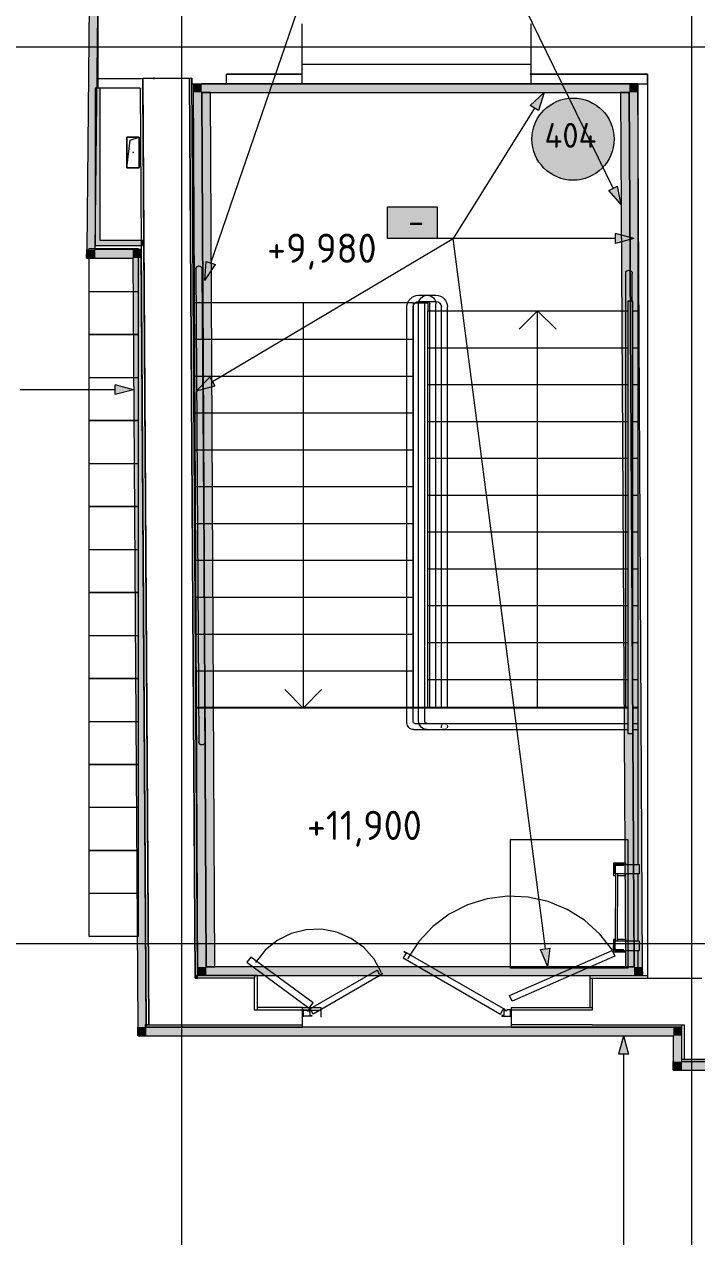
# Model space of a CAD drawing. Header units: millimetres. Extents: x 0 to 1189, y 0 to 841.
# Drawn here: x 320.8 to 375.6, y 393.5 to 492.2 of the extents above; entities that cross this region are included whole.
import ezdxf

# ---------------------------------------------------------------- set-up
doc = ezdxf.new("R2010")
doc.units = ezdxf.units.MM

msp = doc.modelspace()

# ---------------------------------------------------------------- hatches: boundary and pattern name
at = {"true_color": 0xf1d696}
h = msp.add_hatch(color=41, dxfattribs=at)
h.dxf.hatch_style = 2
h.paths.add_polyline_path([(326.119498, 493.098524), (326.819499, 493.098524), (326.619499, 473.861495), (325.919498, 473.861495)])
h = msp.add_hatch(color=7)
h.dxf.hatch_style = 2
h.paths.add_polyline_path([(331.491506, 487.798516), (331.465069, 487.862079), (331.401506, 487.888516), (331.337944, 487.862079), (331.311506, 487.798516), (331.337944, 487.730953), (331.401506, 487.704516), (331.465069, 487.730953)])
h = msp.add_hatch(color=7)
h.dxf.hatch_style = 2
h.paths.add_polyline_path([(362.076553, 488.058516), (362.140116, 488.084954), (362.166553, 488.148516), (362.140116, 488.212079), (362.076553, 488.238517), (362.066553, 488.238517), (362.002991, 488.212079), (361.976553, 488.148516), (362.002991, 488.084954), (362.066553, 488.058516)])
h = msp.add_hatch(color=7)
h.dxf.hatch_style = 2
h.paths.add_polyline_path([(326.619499, 486.998515), (327.0195, 486.998515), (327.0195, 474.201495), (326.619499, 474.201495)])
h = msp.add_hatch(color=7)
h.dxf.hatch_style = 2
h.paths.add_polyline_path([(330.480505, 486.908515), (330.544067, 486.934952), (330.570505, 486.998515), (330.544067, 487.062077), (330.480505, 487.088515), (330.412942, 487.062077), (330.386505, 486.998515), (330.412942, 486.934952)])
h = msp.add_hatch(color=41, dxfattribs=at)
h.dxf.hatch_style = 2
h.paths.add_polyline_path([(334.584511, 487.348515), (335.284512, 487.348515), (335.288512, 486.648514)])
h = msp.add_hatch(color=41, dxfattribs=at)
h.dxf.hatch_style = 2
h.paths.add_polyline_path([(335.288512, 486.648514), (334.588511, 486.648514), (334.584511, 487.348515)])
h = msp.add_hatch(color=41, dxfattribs=at)
h.dxf.hatch_style = 2
h.paths.add_polyline_path([(334.588511, 486.648514), (335.288512, 486.648514), (335.646513, 415.460405), (334.946512, 415.460405)])
h = msp.add_hatch(color=41, dxfattribs=at)
h.dxf.hatch_style = 2
h.paths.add_polyline_path([(335.288512, 486.648514), (335.284512, 487.348515), (370.076565, 487.348515), (370.080565, 486.648514)])
at = {"true_color": 0x3dad99}
h = msp.add_hatch(color=135, dxfattribs=at)
h.dxf.hatch_style = 2
h.paths.add_polyline_path([(335.288512, 486.648514), (335.988513, 486.648514), (336.346514, 415.460405), (335.646513, 415.460405)])
at = {"true_color": 0x0077b0}
h = msp.add_hatch(color=144, dxfattribs=at)
h.dxf.hatch_style = 2
h.paths.add_polyline_path([(363.158555, 486.648514), (362.706554, 485.170512), (362.028553, 485.593513)])
at = {"true_color": 0x3dad99}
h = msp.add_hatch(color=135, dxfattribs=at)
h.dxf.hatch_style = 2
h.paths.add_polyline_path([(370.472566, 415.459405), (369.772565, 415.459405), (369.380564, 486.648514), (370.080565, 486.648514)])
at = {"true_color": 0xf1d696}
h = msp.add_hatch(color=41, dxfattribs=at)
h.dxf.hatch_style = 2
h.paths.add_polyline_path([(370.776566, 487.348515), (370.080565, 486.648514), (370.076565, 487.348515)])
h = msp.add_hatch(color=41, dxfattribs=at)
h.dxf.hatch_style = 2
h.paths.add_polyline_path([(370.080565, 486.648514), (370.772566, 487.344515), (370.780566, 486.648514)])
h = msp.add_hatch(color=41, dxfattribs=at)
h.dxf.hatch_style = 2
h.paths.add_polyline_path([(370.080565, 486.648514), (370.780566, 486.648514), (371.172567, 415.459405), (370.472566, 415.459405)])
at = {"true_color": 0xffffff}
h = msp.add_hatch(color=7, dxfattribs=at)
edge = h.paths.add_edge_path()
edge.add_arc((365.506558, 482.849508), 3.345005, 0, 360)
at = {"true_color": 0x0077b0}
h = msp.add_hatch(color=144, dxfattribs=at)
h.dxf.hatch_style = 2
h.paths.add_polyline_path([(369.430564, 477.5155), (368.415563, 478.680502), (369.134564, 479.032503)])
at = {"true_color": 0xffffff}
h = msp.add_hatch(color=7, dxfattribs=at)
h.dxf.hatch_style = 2
h.paths.add_polyline_path([(350.411535, 477.3505), (354.451542, 477.3505), (354.451542, 474.762496), (350.411535, 474.762496)])
h = msp.add_hatch(color=7, dxfattribs=at)
h.dxf.hatch_style = 2
h.paths.add_polyline_path([(350.411535, 477.3505), (354.451542, 477.3505), (354.451542, 474.762496), (350.411535, 474.762496)])
h = msp.add_hatch(color=7, dxfattribs=at)
h.dxf.hatch_style = 2
h.paths.add_polyline_path([(350.411535, 477.3505), (354.451542, 477.3505), (354.451542, 474.762496), (350.411535, 474.762496)])
h = msp.add_hatch(color=7, dxfattribs=at)
h.dxf.hatch_style = 2
h.paths.add_polyline_path([(350.411535, 477.3505), (354.451542, 477.3505), (354.451542, 474.762496), (350.411535, 474.762496)])
at = {"true_color": 0x0077b0}
h = msp.add_hatch(color=144, dxfattribs=at)
h.paths.add_polyline_path([(351.622216, 475.95376), (351.622216, 476.760739), (351.592726, 476.917422), (351.503705, 477.048473), (351.375065, 477.134876), (351.218727, 477.164228), (351.062251, 477.134876), (350.930993, 477.048473), (350.843556, 476.917422), (350.815237, 476.760739), (350.815237, 475.95376), (350.843556, 475.797421), (350.930993, 475.668781), (351.062251, 475.57976), (351.218727, 475.55027), (351.375065, 475.57976), (351.503705, 475.668781), (351.592726, 475.797421)])
h.paths.add_polyline_path([(351.822859, 475.95376), (351.811705, 475.833104), (351.778279, 475.721078), (351.722632, 475.618044), (351.644816, 475.524363), (351.553048, 475.447064), (351.450995, 475.392554), (351.339331, 475.360264), (351.218727, 475.349628), (351.096994, 475.360264), (350.985287, 475.392554), (350.883088, 475.447064), (350.789881, 475.524363), (350.712151, 475.618044), (350.656694, 475.721078), (350.623457, 475.833104), (350.61239, 475.95376), (350.61239, 476.760739), (350.623457, 476.882471), (350.656694, 476.994178), (350.712151, 477.096377), (350.789881, 477.189584), (350.883088, 477.2674), (350.985287, 477.323047), (351.096994, 477.356473), (351.218727, 477.367627), (351.339383, 477.356516), (351.451409, 477.323392), (351.554443, 477.268563), (351.648124, 477.19234), (351.724028, 477.098703), (351.778693, 476.995557), (351.811757, 476.882902), (351.822859, 476.760739)])
h = msp.add_hatch(color=144, dxfattribs=at)
h.paths.add_polyline_path([(351.622216, 475.95376), (351.622216, 476.760739), (351.592726, 476.917422), (351.503705, 477.048473), (351.375065, 477.134876), (351.218727, 477.164228), (351.062251, 477.134876), (350.930993, 477.048473), (350.843556, 476.917422), (350.815237, 476.760739), (350.815237, 475.95376), (350.843556, 475.797421), (350.930993, 475.668781), (351.062251, 475.57976), (351.218727, 475.55027), (351.375065, 475.57976), (351.503705, 475.668781), (351.592726, 475.797421)])
h.paths.add_polyline_path([(351.822859, 475.95376), (351.811705, 475.833104), (351.778279, 475.721078), (351.722632, 475.618044), (351.644816, 475.524363), (351.553048, 475.447064), (351.450995, 475.392554), (351.339331, 475.360264), (351.218727, 475.349628), (351.096994, 475.360264), (350.985287, 475.392554), (350.883088, 475.447064), (350.789881, 475.524363), (350.712151, 475.618044), (350.656694, 475.721078), (350.623457, 475.833104), (350.61239, 475.95376), (350.61239, 476.760739), (350.623457, 476.882471), (350.656694, 476.994178), (350.712151, 477.096377), (350.789881, 477.189584), (350.883088, 477.2674), (350.985287, 477.323047), (351.096994, 477.356473), (351.218727, 477.367627), (351.339383, 477.356516), (351.451409, 477.323392), (351.554443, 477.268563), (351.648124, 477.19234), (351.724028, 477.098703), (351.778693, 476.995557), (351.811757, 476.882902), (351.822859, 476.760739)])
h = msp.add_hatch(color=144, dxfattribs=at)
h.paths.add_polyline_path([(351.622216, 475.95376), (351.622216, 476.760739), (351.592726, 476.917422), (351.503705, 477.048473), (351.375065, 477.134876), (351.218727, 477.164228), (351.062251, 477.134876), (350.930993, 477.048473), (350.843556, 476.917422), (350.815237, 476.760739), (350.815237, 475.95376), (350.843556, 475.797421), (350.930993, 475.668781), (351.062251, 475.57976), (351.218727, 475.55027), (351.375065, 475.57976), (351.503705, 475.668781), (351.592726, 475.797421)])
h.paths.add_polyline_path([(351.822859, 475.95376), (351.811705, 475.833104), (351.778279, 475.721078), (351.722632, 475.618044), (351.644816, 475.524363), (351.553048, 475.447064), (351.450995, 475.392554), (351.339331, 475.360264), (351.218727, 475.349628), (351.096994, 475.360264), (350.985287, 475.392554), (350.883088, 475.447064), (350.789881, 475.524363), (350.712151, 475.618044), (350.656694, 475.721078), (350.623457, 475.833104), (350.61239, 475.95376), (350.61239, 476.760739), (350.623457, 476.882471), (350.656694, 476.994178), (350.712151, 477.096377), (350.789881, 477.189584), (350.883088, 477.2674), (350.985287, 477.323047), (351.096994, 477.356473), (351.218727, 477.367627), (351.339383, 477.356516), (351.451409, 477.323392), (351.554443, 477.268563), (351.648124, 477.19234), (351.724028, 477.098703), (351.778693, 476.995557), (351.811757, 476.882902), (351.822859, 476.760739)])
h = msp.add_hatch(color=144, dxfattribs=at)
h.paths.add_polyline_path([(351.622216, 475.95376), (351.622216, 476.760739), (351.592726, 476.917422), (351.503705, 477.048473), (351.375065, 477.134876), (351.218727, 477.164228), (351.062251, 477.134876), (350.930993, 477.048473), (350.843556, 476.917422), (350.815237, 476.760739), (350.815237, 475.95376), (350.843556, 475.797421), (350.930993, 475.668781), (351.062251, 475.57976), (351.218727, 475.55027), (351.375065, 475.57976), (351.503705, 475.668781), (351.592726, 475.797421)])
h.paths.add_polyline_path([(351.822859, 475.95376), (351.811705, 475.833104), (351.778279, 475.721078), (351.722632, 475.618044), (351.644816, 475.524363), (351.553048, 475.447064), (351.450995, 475.392554), (351.339331, 475.360264), (351.218727, 475.349628), (351.096994, 475.360264), (350.985287, 475.392554), (350.883088, 475.447064), (350.789881, 475.524363), (350.712151, 475.618044), (350.656694, 475.721078), (350.623457, 475.833104), (350.61239, 475.95376), (350.61239, 476.760739), (350.623457, 476.882471), (350.656694, 476.994178), (350.712151, 477.096377), (350.789881, 477.189584), (350.883088, 477.2674), (350.985287, 477.323047), (351.096994, 477.356473), (351.218727, 477.367627), (351.339383, 477.356516), (351.451409, 477.323392), (351.554443, 477.268563), (351.648124, 477.19234), (351.724028, 477.098703), (351.778693, 476.995557), (351.811757, 476.882902), (351.822859, 476.760739)])
h = msp.add_hatch(color=144, dxfattribs=at)
h.dxf.hatch_style = 2
h.paths.add_polyline_path([(354.045336, 477.023117), (353.813826, 476.791607), (353.74327, 476.760739), (353.667134, 476.786026), (353.641847, 476.862162), (353.669959, 476.932718), (354.06518, 477.327939), (354.10597, 477.357292), (354.14676, 477.367627), (354.222896, 477.342064), (354.248183, 477.265652), (354.248183, 475.448295), (354.222896, 475.373537), (354.14676, 475.349628), (354.070623, 475.373537), (354.045336, 475.448295)])
h = msp.add_hatch(color=144, dxfattribs=at)
h.dxf.hatch_style = 2
h.paths.add_polyline_path([(354.045336, 477.023117), (353.813826, 476.791607), (353.74327, 476.760739), (353.667134, 476.786026), (353.641847, 476.862162), (353.669959, 476.932718), (354.06518, 477.327939), (354.10597, 477.357292), (354.14676, 477.367627), (354.222896, 477.342064), (354.248183, 477.265652), (354.248183, 475.448295), (354.222896, 475.373537), (354.14676, 475.349628), (354.070623, 475.373537), (354.045336, 475.448295)])
h = msp.add_hatch(color=144, dxfattribs=at)
h.dxf.hatch_style = 2
h.paths.add_polyline_path([(354.045336, 477.023117), (353.813826, 476.791607), (353.74327, 476.760739), (353.667134, 476.786026), (353.641847, 476.862162), (353.669959, 476.932718), (354.06518, 477.327939), (354.10597, 477.357292), (354.14676, 477.367627), (354.222896, 477.342064), (354.248183, 477.265652), (354.248183, 475.448295), (354.222896, 475.373537), (354.14676, 475.349628), (354.070623, 475.373537), (354.045336, 475.448295)])
h = msp.add_hatch(color=144, dxfattribs=at)
h.dxf.hatch_style = 2
h.paths.add_polyline_path([(354.045336, 477.023117), (353.813826, 476.791607), (353.74327, 476.760739), (353.667134, 476.786026), (353.641847, 476.862162), (353.669959, 476.932718), (354.06518, 477.327939), (354.10597, 477.357292), (354.14676, 477.367627), (354.222896, 477.342064), (354.248183, 477.265652), (354.248183, 475.448295), (354.222896, 475.373537), (354.14676, 475.349628), (354.070623, 475.373537), (354.045336, 475.448295)])
h = msp.add_hatch(color=144, dxfattribs=at)
h.dxf.hatch_style = 2
h.paths.add_polyline_path([(353.135757, 475.851785), (352.328778, 475.851785), (352.252641, 475.877347), (352.227354, 475.95376), (352.252641, 476.029896), (352.328778, 476.055183), (353.135757, 476.055183), (353.211893, 476.029896), (353.23718, 475.95376), (353.211893, 475.877347)])
h = msp.add_hatch(color=144, dxfattribs=at)
h.dxf.hatch_style = 2
h.paths.add_polyline_path([(353.135757, 475.851785), (352.328778, 475.851785), (352.252641, 475.877347), (352.227354, 475.95376), (352.252641, 476.029896), (352.328778, 476.055183), (353.135757, 476.055183), (353.211893, 476.029896), (353.23718, 475.95376), (353.211893, 475.877347)])
h = msp.add_hatch(color=144, dxfattribs=at)
h.dxf.hatch_style = 2
h.paths.add_polyline_path([(353.135757, 475.851785), (352.328778, 475.851785), (352.252641, 475.877347), (352.227354, 475.95376), (352.252641, 476.029896), (352.328778, 476.055183), (353.135757, 476.055183), (353.211893, 476.029896), (353.23718, 475.95376), (353.211893, 475.877347)])
h = msp.add_hatch(color=144, dxfattribs=at)
h.dxf.hatch_style = 2
h.paths.add_polyline_path([(353.135757, 475.851785), (352.328778, 475.851785), (352.252641, 475.877347), (352.227354, 475.95376), (352.252641, 476.029896), (352.328778, 476.055183), (353.135757, 476.055183), (353.211893, 476.029896), (353.23718, 475.95376), (353.211893, 475.877347)])
h = msp.add_hatch(color=144, dxfattribs=at)
h.dxf.hatch_style = 2
h.paths.add_polyline_path([(370.442566, 474.762496), (368.949564, 474.362495), (368.949564, 475.162497)])
at = {"true_color": 0xf1d696}
h = msp.add_hatch(color=41, dxfattribs=at)
h.dxf.hatch_style = 2
h.paths.add_polyline_path([(325.911498, 473.161494), (325.919498, 473.861495), (326.619499, 473.861495)])
h = msp.add_hatch(color=41, dxfattribs=at)
h.dxf.hatch_style = 2
h.paths.add_polyline_path([(326.619499, 473.861495), (326.611499, 473.161494), (325.911498, 473.161494)])
h = msp.add_hatch(color=41, dxfattribs=at)
h.dxf.hatch_style = 2
h.paths.add_polyline_path([(326.611499, 473.161494), (326.619499, 473.861495), (329.665504, 473.861495), (329.670504, 473.161494)])
h = msp.add_hatch(color=7)
h.dxf.hatch_style = 2
h.paths.add_polyline_path([(330.360505, 474.601496), (330.363505, 474.201495), (327.0195, 474.201495), (327.0195, 474.601496)])
h = msp.add_hatch(color=41, dxfattribs=at)
h.dxf.hatch_style = 2
h.paths.add_polyline_path([(330.365505, 473.861495), (329.670504, 473.161494), (329.665504, 473.861495)])
h = msp.add_hatch(color=41, dxfattribs=at)
h.dxf.hatch_style = 2
h.paths.add_polyline_path([(329.670504, 473.161494), (330.361505, 473.857495), (330.370505, 473.161494)])
h = msp.add_hatch(color=41, dxfattribs=at)
h.dxf.hatch_style = 2
h.paths.add_polyline_path([(329.670504, 473.161494), (330.370505, 473.161494), (330.774505, 410.559398), (330.074504, 410.559398)])
at = {"true_color": 0x0077b0}
h = msp.add_hatch(color=144, dxfattribs=at)
h.dxf.hatch_style = 2
h.paths.add_polyline_path([(335.540513, 471.349491), (335.645513, 472.891493), (336.402514, 472.631493)])
h = msp.add_hatch(color=144, dxfattribs=at)
h.dxf.hatch_style = 2
h.paths.add_polyline_path([(334.866512, 462.357477), (335.945513, 463.463479), (336.354514, 462.776478)])
h = msp.add_hatch(color=144, dxfattribs=at)
h.dxf.hatch_style = 2
h.paths.add_polyline_path([(329.736504, 462.448477), (328.244501, 462.048477), (328.244501, 462.848478)])
h = msp.add_hatch(color=144, dxfattribs=at)
h.dxf.hatch_style = 2
h.paths.add_polyline_path([(363.453555, 415.459405), (362.864554, 416.888408), (363.657556, 416.991408)])
at = {"true_color": 0xf1d696}
h = msp.add_hatch(color=41, dxfattribs=at)
h.dxf.hatch_style = 2
h.paths.add_polyline_path([(334.953512, 414.764404), (334.946512, 415.460405), (335.646513, 415.460405)])
h = msp.add_hatch(color=41, dxfattribs=at)
h.dxf.hatch_style = 2
h.paths.add_polyline_path([(334.949512, 414.760404), (335.646513, 415.460405), (335.649513, 414.760404)])
h = msp.add_hatch(color=41, dxfattribs=at)
h.dxf.hatch_style = 2
h.paths.add_polyline_path([(335.646513, 415.460405), (370.472566, 415.459405), (370.476566, 414.759404), (335.649513, 414.760404)])
h = msp.add_hatch(color=41, dxfattribs=at)
h.dxf.hatch_style = 2
h.paths.add_polyline_path([(370.472566, 415.459405), (371.172567, 415.459405), (371.176567, 414.759404)])
h = msp.add_hatch(color=41, dxfattribs=at)
h.dxf.hatch_style = 2
h.paths.add_polyline_path([(371.176567, 414.759404), (370.476566, 414.759404), (370.472566, 415.459405)])
h = msp.add_hatch(color=41, dxfattribs=at)
h.dxf.hatch_style = 2
h.paths.add_polyline_path([(330.774505, 410.559398), (330.078504, 409.859397), (330.074504, 410.559398)])
h = msp.add_hatch(color=41, dxfattribs=at)
h.dxf.hatch_style = 2
h.paths.add_polyline_path([(330.774505, 410.559398), (330.778505, 409.859397), (330.078504, 409.859397)])
h = msp.add_hatch(color=41, dxfattribs=at)
h.dxf.hatch_style = 2
h.paths.add_polyline_path([(330.778505, 409.859397), (330.774505, 410.559398), (373.661571, 410.559398), (373.661571, 409.859397)])
at = {"true_color": 0x0077b0}
h = msp.add_hatch(color=144, dxfattribs=at)
h.dxf.hatch_style = 2
h.paths.add_polyline_path([(369.617565, 409.859397), (370.017565, 408.366395), (369.217564, 408.366395)])
at = {"true_color": 0xf1d696}
h = msp.add_hatch(color=41, dxfattribs=at)
h.dxf.hatch_style = 2
h.paths.add_polyline_path([(373.661571, 409.859397), (373.661571, 410.559398), (374.361572, 410.559398)])
h = msp.add_hatch(color=41, dxfattribs=at)
h.dxf.hatch_style = 2
h.paths.add_polyline_path([(373.661571, 409.859397), (374.361572, 410.559398), (374.361572, 409.859397)])
h = msp.add_hatch(color=41, dxfattribs=at)
h.dxf.hatch_style = 2
h.paths.add_polyline_path([(373.661571, 409.859397), (374.361572, 409.859397), (374.361572, 407.759394), (373.661571, 407.759394)])
h = msp.add_hatch(color=41, dxfattribs=at)
h.dxf.hatch_style = 2
h.paths.add_polyline_path([(374.361572, 407.759394), (373.661571, 407.059393), (373.661571, 407.759394)])
h = msp.add_hatch(color=41, dxfattribs=at)
h.dxf.hatch_style = 2
h.paths.add_polyline_path([(374.361572, 407.759394), (374.361572, 407.059393), (373.661571, 407.059393)])
h = msp.add_hatch(color=41, dxfattribs=at)
h.dxf.hatch_style = 2
h.paths.add_polyline_path([(374.361572, 407.059393), (374.361572, 407.759394), (378.561578, 407.759394), (378.561578, 407.059393)])

# ---------------------------------------------------------------- linework, layer by layer
at = {"color": 7, "lineweight": 0}
for points in [[(333.67251, 238.825136), (333.67251, 718.345868)], [(375.172573, 238.825136), (375.172573, 501.006536)], [(326.126498, 493.798525), (325.919498, 473.861495)], [(326.619499, 473.861495), (326.819499, 493.098524)], [(326.816499, 492.898524), (326.816499, 487.798516)], [(343.466525, 488.147516), (343.466525, 492.247523)], [(362.066553, 492.247523), (362.066553, 488.147516)], [(202.529309, 490.37152), (863.72632, 490.37152)], [(362.066553, 488.935518), (343.466525, 488.935518)], [(326.816499, 487.798516), (330.476505, 487.798516)], [(326.819499, 487.798516), (326.819499, 486.998515)], [(330.476505, 486.998515), (330.476505, 487.798516)], [(330.476505, 487.798516), (330.974506, 410.759398)], [(331.401506, 487.798516), (330.476505, 487.798516)], [(334.276511, 487.798516), (331.401506, 487.798516)], [(334.476511, 487.800516), (334.276511, 487.798516)], [(334.276511, 487.798516), (334.749511, 414.559404)], [(334.749511, 414.559404), (334.276511, 487.798516)], [(334.473511, 487.810516), (334.473511, 487.348515)], [(334.949512, 414.560404), (334.476511, 487.800516)], [(337.303515, 487.348515), (337.299515, 488.148516)], [(343.466525, 488.148516), (337.299515, 488.148516)], [(337.299515, 488.147516), (343.466525, 488.147516)], [(343.466525, 487.348515), (343.466525, 488.147516)], [(362.066553, 488.147516), (371.576568, 488.147516)], [(362.066553, 488.147516), (362.066553, 487.348515)], [(371.573568, 488.148516), (362.076553, 488.148516)], [(371.573568, 487.348515), (371.573568, 488.148516)], [(371.576568, 488.147516), (371.576568, 414.559404)], [(326.619499, 486.998515), (326.619499, 474.201495)], [(330.280505, 486.998515), (326.619499, 486.998515)], [(327.0195, 474.601496), (327.0195, 486.998515)], [(330.280505, 486.998515), (330.774505, 410.758398)], [(330.974506, 410.759398), (330.480505, 486.998515)], [(334.473511, 487.348515), (337.303515, 487.348515)], [(334.584511, 487.348515), (334.584511, 471.08349)], [(334.584511, 487.348515), (335.284512, 487.348515)], [(334.584511, 487.348515), (334.949512, 414.760404)], [(370.076565, 487.348515), (335.284512, 487.348515)], [(335.646513, 415.460405), (335.288512, 486.648514)], [(335.288512, 486.648514), (370.080565, 486.648514)], [(335.288512, 486.648514), (335.646513, 415.460405)], [(335.988513, 486.648514), (335.288512, 486.648514)], [(336.346514, 415.460405), (335.988513, 486.648514)], [(337.303515, 487.348515), (343.466525, 487.348515)], [(343.466525, 487.348515), (362.066553, 487.348515)], [(362.066553, 487.348515), (371.576568, 487.348515)], [(370.080565, 486.648514), (369.380564, 486.648514)], [(369.380564, 486.648514), (369.772565, 415.459405)], [(370.776566, 487.348515), (370.076565, 487.348515)], [(370.080565, 486.648514), (370.472566, 415.459405)], [(370.472566, 415.459405), (370.080565, 486.648514)], [(370.776566, 487.348515), (370.776566, 423.798418)], [(371.172567, 415.459405), (370.776566, 487.348515)], [(362.161553, 482.849508), (362.178827, 483.191451), (362.229528, 483.523531), (362.311972, 483.844065), (362.424476, 484.15137), (362.565356, 484.443763), (362.732931, 484.71956), (362.925517, 484.977079), (363.14143, 485.214637), (363.378988, 485.43055), (363.636507, 485.623136), (363.912304, 485.79071), (364.204697, 485.931591), (364.512002, 486.044095), (364.832536, 486.126539), (365.164616, 486.177239), (365.506558, 486.194513), (365.848501, 486.177239), (366.180581, 486.126539), (366.501115, 486.044095), (366.80842, 485.931591), (367.100813, 485.79071), (367.37661, 485.623136), (367.634129, 485.43055), (367.871687, 485.214637), (368.0876, 484.977079), (368.280186, 484.71956), (368.44776, 484.443763), (368.588641, 484.15137), (368.701145, 483.844065), (368.783589, 483.523531), (368.834289, 483.191451), (368.851564, 482.849508)], [(329.195503, 480.521505), (329.195503, 483.021509)], [(329.195503, 483.021509), (330.195504, 483.021509)], [(330.195504, 483.021509), (329.195503, 483.021509)], [(329.195503, 483.021509), (329.195503, 480.521505)], [(329.195503, 480.521505), (329.445503, 482.771508)], [(329.445503, 482.771508), (330.195504, 483.021509)], [(330.195504, 483.021509), (330.195504, 480.521505)], [(330.195504, 480.521505), (330.195504, 483.021509)], [(368.851564, 482.849508), (368.834289, 482.507566), (368.783589, 482.175486), (368.701145, 481.854952), (368.588641, 481.547647), (368.44776, 481.255254), (368.280186, 480.979457), (368.0876, 480.721938), (367.871687, 480.48438), (367.634129, 480.268467), (367.37661, 480.075881), (367.100813, 479.908306), (366.80842, 479.767426), (366.501115, 479.654922), (366.180581, 479.572478), (365.848501, 479.521777), (365.506558, 479.504503), (365.164616, 479.521777), (364.832536, 479.572478), (364.512002, 479.654922), (364.204697, 479.767426), (363.912304, 479.908306), (363.636507, 480.075881), (363.378988, 480.268467), (363.14143, 480.48438), (362.925517, 480.721938), (362.732931, 480.979457), (362.565356, 481.255254), (362.424476, 481.547647), (362.311972, 481.854952), (362.229528, 482.175486), (362.178827, 482.507566), (362.161553, 482.849508)], [(329.670504, 481.771507), (329.695504, 481.796507), (329.720504, 481.771507)], [(329.720504, 481.771507), (329.695504, 481.746507), (329.670504, 481.771507)], [(329.671504, 481.778507), (329.695504, 481.796507), (329.707504, 481.793507)], [(329.695504, 481.746507), (329.671504, 481.765507)], [(329.720504, 481.771507), (329.707504, 481.750507)], [(330.195504, 480.521505), (329.195503, 480.521505)], [(329.195503, 480.521505), (330.195504, 480.521505)], [(325.911498, 473.161494), (325.919498, 473.861495)], [(326.619499, 473.861495), (326.619499, 474.201495)], [(326.619499, 474.201495), (330.457505, 474.201495)], [(330.365505, 473.861495), (326.619499, 473.861495)], [(329.665504, 473.861495), (326.619499, 473.861495)], [(330.457505, 474.601496), (327.0195, 474.601496)], [(330.365505, 473.861495), (329.665504, 473.861495)], [(330.774505, 410.559398), (330.365505, 473.861495)], [(330.457505, 474.201495), (330.457505, 474.601496)], [(325.911498, 473.161494), (329.670504, 473.161494)], [(329.670504, 473.161494), (330.074504, 410.559398)], [(334.802512, 472.283492), (334.822168, 472.382774), (334.875762, 472.462243), (334.95523, 472.515836), (335.052512, 472.535493), (335.149231, 472.516008), (335.228512, 472.462868), (335.282293, 472.384039), (335.302512, 472.287492)], [(334.802512, 472.283492), (335.052512, 433.770433)], [(335.302512, 472.287492), (335.552513, 433.787433)], [(369.790565, 471.904492), (369.811627, 472.008804), (369.869065, 472.093992), (369.954253, 472.15143), (370.058565, 472.172492), (370.162878, 472.15143), (370.248066, 472.093992), (370.305503, 472.008804), (370.326566, 471.904492)], [(369.790565, 436.587438), (369.790565, 471.904492)], [(370.326566, 469.672488), (370.326566, 471.904492)], [(351.990538, 469.185488), (352.009866, 469.377041), (352.065288, 469.55541), (352.15296, 469.716787), (352.269038, 469.857364), (352.409679, 469.973331), (352.571039, 470.060879), (352.749273, 470.116202), (352.940539, 470.135489)], [(352.934539, 469.432488), (352.948832, 469.574094), (352.989821, 469.70602), (353.054668, 469.82543), (353.14054, 469.929489), (353.244598, 470.01536), (353.364009, 470.080208), (353.495935, 470.121196), (353.63754, 470.135489), (353.779433, 470.121196), (353.911494, 470.080208), (354.030922, 470.01536), (354.134916, 469.929489), (354.220676, 469.82543), (354.285401, 469.70602), (354.326289, 469.574094), (354.340541, 469.432488)], [(352.940539, 470.135489), (354.340541, 470.135489)], [(354.340541, 470.135489), (354.532094, 470.116202), (354.710464, 470.060879), (354.871841, 469.973331), (355.012417, 469.857364), (355.128384, 469.716787), (355.215933, 469.55541), (355.271256, 469.377041), (355.290543, 469.185488)], [(352.484539, 469.535488), (334.594511, 469.535488)], [(352.484539, 469.535488), (334.594511, 469.535488)], [(343.534525, 469.535488), (343.534525, 466.535483)], [(351.990538, 435.335436), (351.990538, 469.185488)], [(352.484539, 469.180487), (352.519835, 469.359019), (352.616164, 469.502488), (352.75918, 469.599457), (352.934539, 469.635488)], [(352.484539, 469.535488), (353.67654, 469.535488)], [(352.484539, 469.535488), (352.484539, 466.535483)], [(352.484539, 435.435436), (352.484539, 469.180487)], [(352.934539, 469.635488), (354.310541, 469.635488)], [(352.934539, 435.488436), (352.934539, 469.432488)], [(353.43454, 469.435488), (353.450509, 469.514457), (353.49404, 469.578988), (353.558571, 469.622519), (353.63754, 469.638488), (353.716509, 469.622519), (353.78104, 469.578988), (353.824572, 469.514457), (353.840541, 469.435488)], [(353.43454, 435.488436), (353.43454, 469.435488)], [(353.67654, 469.535488), (353.67654, 468.872487)], [(353.67654, 468.872487), (369.976565, 468.872487)], [(353.67654, 465.872482), (353.67654, 468.872487)], [(353.67654, 468.872487), (369.976565, 468.872487)], [(353.840541, 436.577438), (353.840541, 469.435488)], [(354.338541, 469.635488), (354.514635, 469.600019), (354.658292, 469.503238), (354.755073, 469.359582), (354.790542, 469.183488)], [(354.340541, 436.577438), (354.340541, 469.432488)], [(354.790542, 436.574438), (354.790542, 469.183488)], [(355.290543, 436.574438), (355.290543, 469.185488)], [(362.626554, 468.872487), (361.126552, 467.372485)], [(362.626554, 465.872482), (362.626554, 468.872487)], [(362.626554, 468.872487), (364.126556, 467.372485)], [(370.376566, 469.672488), (369.976565, 469.672488)], [(369.976565, 469.672488), (369.976565, 434.472434)], [(370.376566, 434.472434), (370.376566, 469.672488)], [(370.376566, 468.872487), (370.776566, 468.872487)], [(370.376566, 468.872487), (370.776566, 468.872487)], [(352.484539, 466.535483), (334.614511, 466.535483)], [(352.484539, 466.535483), (334.614511, 466.535483)], [(343.534525, 466.535483), (343.534525, 463.535479)], [(352.484539, 466.535483), (352.484539, 463.535479)], [(353.67654, 462.872478), (353.67654, 465.872482)], [(353.67654, 465.872482), (369.976565, 465.872482)], [(353.67654, 465.872482), (369.976565, 465.872482)], [(362.626554, 462.872478), (362.626554, 465.872482)], [(370.376566, 465.872482), (370.776566, 465.872482)], [(370.376566, 465.872482), (370.776566, 465.872482)], [(352.484539, 463.535479), (334.633511, 463.535479)], [(352.484539, 463.535479), (334.633511, 463.535479)], [(343.534525, 463.535479), (343.534525, 460.535474)], [(352.484539, 463.535479), (352.484539, 460.535474)], [(353.67654, 459.872473), (353.67654, 462.872478)], [(353.67654, 462.872478), (369.976565, 462.872478)], [(353.67654, 462.872478), (369.976565, 462.872478)], [(362.626554, 459.872473), (362.626554, 462.872478)], [(370.376566, 462.872478), (370.776566, 462.872478)], [(370.376566, 462.872478), (370.776566, 462.872478)], [(352.484539, 460.535474), (334.652511, 460.535474)], [(352.484539, 460.535474), (334.652511, 460.535474)], [(343.534525, 460.535474), (343.534525, 457.53547)], [(352.484539, 460.535474), (352.484539, 457.53547)], [(353.67654, 456.872469), (353.67654, 459.872473)], [(353.67654, 459.872473), (369.976565, 459.872473)], [(353.67654, 459.872473), (369.976565, 459.872473)], [(362.626554, 456.872469), (362.626554, 459.872473)], [(370.376566, 459.872473), (370.776566, 459.872473)], [(370.376566, 459.872473), (370.776566, 459.872473)], [(352.484539, 457.53547), (334.672511, 457.53547)], [(352.484539, 457.53547), (334.672511, 457.53547)], [(343.534525, 457.53547), (343.534525, 454.535465)], [(352.484539, 457.53547), (352.484539, 454.535465)], [(353.67654, 453.872464), (353.67654, 456.872469)], [(353.67654, 456.872469), (369.976565, 456.872469)], [(353.67654, 456.872469), (369.976565, 456.872469)], [(362.626554, 453.872464), (362.626554, 456.872469)], [(370.376566, 456.872469), (370.776566, 456.872469)], [(370.376566, 456.872469), (370.776566, 456.872469)], [(352.484539, 454.535465), (334.691511, 454.535465)], [(352.484539, 454.535465), (334.691511, 454.535465)], [(343.534525, 454.535465), (343.534525, 451.535461)], [(352.484539, 454.535465), (352.484539, 451.535461)], [(353.67654, 450.87246), (353.67654, 453.872464)], [(353.67654, 453.872464), (369.976565, 453.872464)], [(353.67654, 453.872464), (369.976565, 453.872464)], [(362.626554, 450.87246), (362.626554, 453.872464)], [(370.376566, 453.872464), (370.776566, 453.872464)], [(370.376566, 453.872464), (370.776566, 453.872464)], [(352.484539, 451.535461), (334.710511, 451.535461)], [(352.484539, 451.535461), (334.710511, 451.535461)], [(343.534525, 451.535461), (343.534525, 448.535456)], [(352.484539, 451.535461), (352.484539, 448.535456)], [(353.67654, 447.872455), (353.67654, 450.87246)], [(353.67654, 450.87246), (369.976565, 450.87246)], [(353.67654, 450.87246), (369.976565, 450.87246)], [(362.626554, 447.872455), (362.626554, 450.87246)], [(370.376566, 450.87246), (370.776566, 450.87246)], [(370.376566, 450.87246), (370.776566, 450.87246)], [(352.484539, 448.535456), (334.730511, 448.535456)], [(352.484539, 448.535456), (334.730511, 448.535456)], [(343.534525, 448.535456), (343.534525, 445.535451)], [(352.484539, 448.535456), (352.484539, 445.535451)], [(353.67654, 444.87245), (353.67654, 447.872455)], [(353.67654, 447.872455), (369.976565, 447.872455)], [(353.67654, 447.872455), (369.976565, 447.872455)], [(362.626554, 444.87245), (362.626554, 447.872455)], [(370.376566, 447.872455), (370.776566, 447.872455)], [(370.376566, 447.872455), (370.776566, 447.872455)], [(352.484539, 445.535451), (334.749511, 445.535451)], [(352.484539, 445.535451), (334.749511, 445.535451)], [(343.534525, 445.535451), (343.534525, 442.535447)], [(352.484539, 445.535451), (352.484539, 442.535447)], [(353.67654, 441.872446), (353.67654, 444.87245)], [(353.67654, 444.87245), (369.976565, 444.87245)], [(353.67654, 444.87245), (369.976565, 444.87245)], [(362.626554, 441.872446), (362.626554, 444.87245)], [(370.376566, 444.87245), (370.776566, 444.87245)], [(370.376566, 444.87245), (370.776566, 444.87245)], [(352.484539, 442.535447), (334.768511, 442.535447)], [(352.484539, 442.535447), (334.768511, 442.535447)], [(343.534525, 442.535447), (343.534525, 439.535442)], [(352.484539, 442.535447), (352.484539, 439.535442)], [(353.67654, 438.872441), (353.67654, 441.872446)], [(353.67654, 441.872446), (369.976565, 441.872446)], [(353.67654, 441.872446), (369.976565, 441.872446)], [(362.626554, 438.872441), (362.626554, 441.872446)], [(370.376566, 441.872446), (370.776566, 441.872446)], [(370.376566, 441.872446), (370.776566, 441.872446)], [(352.484539, 439.535442), (334.788511, 439.535442)], [(352.484539, 439.535442), (334.788511, 439.535442)], [(343.534525, 439.535442), (343.534525, 436.587438)], [(352.484539, 439.535442), (352.484539, 436.587438)], [(353.67654, 436.587438), (353.67654, 438.872441)], [(353.67654, 438.872441), (369.976565, 438.872441)], [(353.67654, 438.872441), (369.976565, 438.872441)], [(362.626554, 436.587438), (362.626554, 438.872441)], [(370.376566, 438.872441), (370.776566, 438.872441)], [(370.376566, 438.872441), (370.776566, 438.872441)], [(343.534525, 436.535438), (342.034523, 438.03544)], [(343.534525, 436.535438), (345.034527, 438.03544)], [(352.484539, 436.535438), (334.807512, 436.535438)], [(369.976565, 436.535438), (334.807512, 436.535438)], [(369.976565, 436.587438), (334.830512, 436.587438)], [(334.830512, 436.587438), (334.830512, 436.535438)], [(370.776566, 436.587438), (370.376566, 436.587438)], [(370.776566, 436.535438), (370.376566, 436.535438)], [(352.540539, 434.785435), (352.429911, 434.796599), (352.326773, 434.828623), (352.23336, 434.879302), (352.151913, 434.946435), (352.084669, 435.027818), (352.033866, 435.121248), (352.001743, 435.224522), (351.990538, 435.335436)], [(352.634539, 435.285436), (352.576086, 435.297201), (352.528414, 435.329311), (352.496304, 435.376983), (352.484539, 435.435436)], [(352.634539, 435.285436), (352.964539, 435.285436)], [(353.63754, 434.785435), (353.495935, 434.799728), (353.364009, 434.840716), (353.244598, 434.905564), (353.14054, 434.991435), (353.054668, 435.095494), (352.989821, 435.214904), (352.948832, 435.34683), (352.934539, 435.488436)], [(352.964539, 435.285436), (369.976565, 435.285436)], [(353.63754, 435.285436), (353.558571, 435.301404), (353.49404, 435.344936), (353.450509, 435.409467), (353.43454, 435.488436)], [(354.903542, 435.244436), (354.969417, 435.275061), (355.040542, 435.285436), (355.126793, 435.270186), (355.202543, 435.226436)], [(370.376566, 435.285436), (370.776566, 435.285436)], [(352.540539, 434.785435), (369.976565, 434.785435)], [(354.810542, 434.938435), (354.790542, 435.035435), (354.825542, 435.162436)], [(355.195543, 434.838435), (355.122543, 434.799185), (355.040542, 434.785435), (354.972292, 434.79506), (354.908542, 434.823435)], [(355.268543, 435.139435), (355.290543, 435.035435), (355.269543, 434.934435)], [(369.976565, 434.472434), (370.376566, 434.472434)], [(370.376566, 434.785435), (370.776566, 434.785435)], [(335.552513, 433.787433), (335.532856, 433.688152), (335.479263, 433.608683), (335.399794, 433.555089), (335.302512, 433.535433), (335.208465, 433.553589), (335.130637, 433.603433), (335.076246, 433.678027), (335.052512, 433.770433)], [(360.422551, 425.822421), (369.972565, 425.822421)], [(360.422551, 415.372405), (360.422551, 425.822421)], [(369.972565, 425.822421), (369.972565, 415.372405)], [(368.801563, 423.903418), (368.798563, 422.903417)], [(369.801565, 423.901418), (368.801563, 423.903418)], [(368.899564, 423.053417), (368.901564, 423.803418)], [(368.901564, 423.803418), (368.899564, 423.053417)], [(368.901564, 423.803418), (370.901567, 423.798418)], [(369.651565, 423.801418), (368.901564, 423.803418)], [(368.959564, 423.083417), (368.960564, 423.653418)], [(368.960564, 423.653418), (368.987189, 423.717168), (369.050564, 423.743418)], [(369.050564, 423.743418), (369.620565, 423.741418)], [(369.650565, 423.771418), (369.64194, 423.750418), (369.620565, 423.741418)], [(369.650565, 423.771418), (369.651565, 423.801418)], [(369.801565, 423.801418), (369.801565, 423.901418)], [(370.901567, 423.798418), (370.899567, 423.048417)], [(368.798563, 422.903417), (368.959564, 422.903417)], [(370.899567, 423.048417), (368.899564, 423.053417)], [(368.899564, 423.053417), (368.929564, 423.053417)], [(368.959564, 423.083417), (368.950564, 423.062042), (368.929564, 423.053417)], [(368.959564, 423.053417), (368.944564, 417.553409)], [(369.124564, 417.552409), (369.139564, 423.052417)], [(369.138564, 422.902417), (369.798565, 422.901417)], [(369.798565, 422.901417), (369.799565, 423.051417)], [(370.776566, 423.048417), (370.776566, 417.548409)], [(356.920545, 420.510413), (355.432543, 419.748412)], [(358.517548, 421.005414), (356.920545, 420.510413)], [(360.17555, 421.219414), (358.517548, 421.005414)], [(361.845553, 421.145414), (360.17555, 421.219414)], [(363.478555, 420.785414), (361.845553, 421.145414)], [(365.025558, 420.150413), (363.478555, 420.785414)], [(355.432543, 419.748412), (354.097541, 418.74241)], [(366.43956, 419.259411), (365.025558, 420.150413)], [(345.042527, 418.52841), (343.777525, 418.49241)], [(346.285529, 418.29041), (345.042527, 418.52841)], [(354.097541, 418.74241), (352.955539, 417.522409)], [(367.680562, 418.13841), (366.43956, 419.259411)], [(341.420522, 417.613409), (340.44052, 416.813407)], [(342.550523, 418.18241), (341.420522, 417.613409)], [(343.777525, 418.49241), (342.550523, 418.18241)], [(347.446531, 417.787409), (346.285529, 418.29041)], [(348.471532, 417.045408), (347.446531, 417.787409)], [(352.955539, 417.522409), (352.039538, 416.123406)], [(368.710563, 416.821408), (367.680562, 418.13841)], [(368.785563, 417.703409), (368.782563, 416.703407)], [(368.945564, 417.703409), (368.785563, 417.703409)], [(368.882564, 416.803407), (368.884564, 417.553409)], [(368.884564, 417.553409), (368.882564, 416.803407)], [(370.884567, 417.548409), (368.884564, 417.553409)], [(368.914564, 417.553409), (368.884564, 417.553409)], [(368.914564, 417.553409), (368.935939, 417.544784), (368.944564, 417.523409)], [(368.943564, 416.953408), (368.944564, 417.523409)], [(369.785565, 417.701409), (369.124564, 417.702409)], [(369.784565, 417.551409), (369.785565, 417.701409)], [(370.884567, 417.548409), (370.882567, 416.798407)], [(202.529309, 417.371408), (863.72632, 417.371408)], [(340.44052, 416.813407), (339.656519, 415.819406)], [(349.310534, 416.098406), (348.471532, 417.045408)], [(351.914538, 416.585407), (351.689537, 416.195407)], [(351.763537, 416.724407), (351.741537, 416.685407)], [(351.741537, 416.685407), (351.914538, 416.585407)], [(360.01655, 411.9594), (351.763537, 416.724407)], [(360.32555, 413.149402), (368.682563, 416.809407)], [(368.682563, 416.809407), (368.901564, 416.327407)], [(368.782563, 416.703407), (369.782565, 416.701407)], [(368.882564, 416.803407), (370.882567, 416.798407)], [(368.882564, 416.803407), (369.632565, 416.801407)], [(369.032564, 416.863408), (368.969689, 416.889658), (368.943564, 416.953408)], [(369.602565, 416.861408), (369.032564, 416.863408)], [(369.602565, 416.861408), (369.62394, 416.852783), (369.632565, 416.831408)], [(369.632565, 416.801407), (369.632565, 416.831408)], [(369.782565, 416.701407), (369.782565, 416.801407)], [(370.776566, 416.798407), (370.776566, 414.759404)], [(339.275518, 416.268407), (338.962518, 415.840406)], [(338.962518, 415.840406), (344.041526, 412.1134)], [(344.361526, 412.536401), (339.275518, 416.268407)], [(349.924535, 414.992405), (349.310534, 416.098406)], [(351.689537, 416.195407), (359.596549, 411.6304)], [(368.901564, 416.327407), (360.537551, 412.664401)], [(334.749511, 414.559404), (334.949512, 414.560404)], [(339.588519, 414.559404), (334.749511, 414.559404)], [(339.788519, 414.759404), (334.849512, 414.759404)], [(334.849512, 414.759404), (334.849512, 414.559404)], [(334.949512, 414.760404), (335.649513, 414.760404)], [(370.472566, 415.459405), (335.646513, 415.460405)], [(335.646513, 415.460405), (336.346514, 415.460405)], [(335.649513, 414.760404), (371.176567, 414.759404)], [(339.588519, 414.759404), (339.588519, 414.559404)], [(339.588519, 411.9594), (339.588519, 414.559404)], [(339.788519, 414.759404), (339.788519, 411.9594)], [(343.936525, 411.9594), (349.565534, 415.209405)], [(349.640534, 414.680404), (344.357526, 411.6304)], [(349.565534, 415.209405), (349.588534, 415.170405)], [(349.788534, 414.824404), (349.588534, 415.170405)], [(349.640534, 414.680404), (349.986535, 414.880405)], [(349.961535, 414.924405), (349.788534, 414.824404)], [(349.986535, 414.880405), (349.961535, 414.924405)], [(369.972565, 415.372405), (360.422551, 415.372405)], [(366.876561, 414.759404), (366.876561, 412.1594)], [(366.876561, 414.759404), (371.576568, 414.759404)], [(366.876561, 414.559404), (367.072561, 414.559404)], [(367.072561, 414.559404), (375.976574, 414.559404)], [(367.076561, 411.9594), (367.076561, 414.559404)], [(369.772565, 415.459405), (370.472566, 415.459405)], [(371.176567, 414.759404), (371.172567, 415.459405)], [(360.537551, 412.664401), (360.32555, 413.149402)], [(339.588519, 411.9594), (343.476525, 411.9594)], [(343.476525, 412.1594), (339.788519, 412.1594)], [(343.476525, 411.9594), (343.476525, 412.1594)], [(343.476525, 412.1594), (344.976527, 412.1594)], [(343.476525, 410.759398), (343.476525, 411.9594)], [(343.476525, 411.459399), (343.476525, 411.9594)], [(343.476525, 411.9594), (343.838525, 411.9594)], [(343.576525, 411.9594), (343.476525, 411.9594)], [(343.476525, 411.9594), (343.476525, 411.459399)], [(343.576525, 411.459399), (343.576525, 411.9594)], [(344.976527, 411.9024), (343.576525, 411.9024)], [(343.838525, 411.9594), (343.838525, 411.9054)], [(343.863525, 411.8794), (343.838525, 411.9054)], [(343.863525, 411.8794), (344.076526, 411.8794)], [(343.959525, 411.9204), (343.936525, 411.9594)], [(344.132526, 412.0204), (343.959525, 411.9204)], [(344.041526, 412.1134), (344.361526, 412.536401)], [(344.076526, 411.8794), (344.076526, 411.524399)], [(344.357526, 411.6304), (344.132526, 412.0204)], [(344.976527, 412.1594), (344.976527, 411.359399)], [(359.596549, 411.6304), (359.82155, 412.0204)], [(359.82155, 412.0204), (359.99455, 411.9204)], [(359.87655, 411.8794), (359.87655, 411.524399)], [(360.08955, 411.8794), (359.87655, 411.8794)], [(359.99455, 411.9204), (360.01655, 411.9594)], [(360.11555, 411.9054), (360.08955, 411.8794)], [(360.11555, 411.9594), (360.11555, 411.9054)], [(360.476551, 411.9594), (360.11555, 411.9594)], [(360.476551, 411.9594), (360.376551, 411.9594)], [(360.376551, 411.9594), (360.376551, 411.459399)], [(360.476551, 412.1594), (367.076561, 412.1594)], [(360.476551, 412.1594), (360.476551, 411.9594)], [(360.476551, 411.459399), (360.476551, 411.9594)], [(360.476551, 411.459399), (360.476551, 411.9594)], [(360.476551, 411.9594), (367.076561, 411.9594)], [(360.476551, 411.9594), (360.476551, 410.759398)], [(330.974506, 410.759398), (330.676505, 410.759398)], [(330.676505, 410.759398), (330.676505, 410.559398)], [(330.774505, 410.758398), (330.974506, 410.759398)], [(330.974506, 410.759398), (339.588519, 410.759398)], [(339.588519, 410.759398), (343.476525, 410.759398)], [(344.238526, 411.459399), (343.476525, 411.459399)], [(343.476525, 411.459399), (343.576525, 411.459399)], [(343.476525, 410.559398), (343.476525, 410.759398)], [(344.101526, 411.499399), (344.076526, 411.524399)], [(344.101526, 411.499399), (344.238526, 411.499399)], [(344.238526, 411.499399), (344.238526, 411.459399)], [(359.71555, 411.499399), (359.71555, 411.459399)], [(359.85155, 411.499399), (359.71555, 411.499399)], [(359.71555, 411.459399), (360.476551, 411.459399)], [(359.87655, 411.524399), (359.85155, 411.499399)], [(360.376551, 411.459399), (360.476551, 411.459399)], [(367.072561, 410.759398), (360.476551, 410.759398)], [(360.476551, 410.759398), (360.476551, 410.559398)], [(367.072561, 410.759398), (374.561572, 410.759398)], [(374.361572, 407.759394), (374.361572, 410.759398)], [(374.561572, 410.759398), (374.561572, 407.959394)], [(330.078504, 409.859397), (330.074504, 410.559398)], [(330.078504, 409.859397), (373.661571, 409.859397)], [(330.676505, 410.559398), (343.476525, 410.559398)], [(373.661571, 410.559398), (330.774505, 410.559398)], [(360.476551, 410.559398), (374.361572, 410.559398)], [(374.361572, 410.559398), (373.661571, 410.559398)], [(373.661571, 409.859397), (373.661571, 407.759394)], [(374.361572, 407.759394), (374.361572, 410.559398)], [(373.661571, 407.059393), (373.661571, 407.759394)], [(374.361572, 407.959394), (374.561572, 407.959394)], [(374.361572, 407.759394), (378.561578, 407.759394)], [(378.561578, 407.759394), (374.361572, 407.759394)], [(374.561572, 407.959394), (378.361578, 407.959394)], [(373.661571, 407.059393), (378.561578, 407.059393)]]:
    msp.add_lwpolyline(points, dxfattribs=at)
at = {"color": 144, "lineweight": 0, "true_color": 0x0077b0}
for points in [[(336.024513, 472.761493), (350.749536, 515.730559)], [(368.775563, 478.856502), (350.749536, 515.730559)], [(363.158555, 486.648514), (362.028553, 485.593513)], [(363.158555, 486.648514), (362.706554, 485.170512)], [(362.367554, 485.382512), (355.736543, 474.762496)], [(362.706554, 485.170512), (362.028553, 485.593513)], [(368.415563, 478.680502), (369.134564, 479.032503)], [(369.430564, 477.5155), (369.134564, 479.032503)], [(369.430564, 477.5155), (368.415563, 478.680502)], [(350.411535, 477.3505), (354.451542, 477.3505)], [(350.411535, 474.762496), (350.411535, 477.3505)], [(350.411535, 477.3505), (354.451542, 477.3505)], [(350.411535, 474.762496), (350.411535, 477.3505)], [(350.411535, 477.3505), (354.451542, 477.3505)], [(350.411535, 474.762496), (350.411535, 477.3505)], [(350.411535, 477.3505), (354.451542, 477.3505)], [(350.411535, 474.762496), (350.411535, 477.3505)], [(354.451542, 477.3505), (354.451542, 474.762496)], [(354.451542, 477.3505), (354.451542, 474.762496)], [(354.451542, 477.3505), (354.451542, 474.762496)], [(354.451542, 477.3505), (354.451542, 474.762496)], [(368.949564, 474.362495), (368.949564, 475.162497)], [(370.442566, 474.762496), (368.949564, 475.162497)], [(336.150514, 463.120478), (355.736543, 474.762496)], [(354.451542, 474.762496), (350.411535, 474.762496)], [(354.451542, 474.762496), (350.411535, 474.762496)], [(354.451542, 474.762496), (350.411535, 474.762496)], [(354.451542, 474.762496), (350.411535, 474.762496)], [(355.736543, 474.762496), (354.451542, 474.762496)], [(355.736543, 474.762496), (354.451542, 474.762496)], [(355.736543, 474.762496), (354.451542, 474.762496)], [(355.736543, 474.762496), (354.451542, 474.762496)], [(368.949564, 474.762496), (355.736543, 474.762496)], [(363.261555, 416.940408), (355.736543, 474.762496)], [(370.442566, 474.762496), (368.949564, 474.362495)], [(335.540513, 471.349491), (335.645513, 472.891493)], [(335.645513, 472.891493), (336.402514, 472.631493)], [(335.540513, 471.349491), (336.402514, 472.631493)], [(334.866512, 462.357477), (335.945513, 463.463479)], [(335.945513, 463.463479), (336.354514, 462.776478)], [(326.285498, 462.448477), (320.49349, 462.448477)], [(328.244501, 462.448477), (326.285498, 462.448477)], [(328.244501, 462.048477), (328.244501, 462.848478)], [(329.736504, 462.448477), (328.244501, 462.848478)], [(329.736504, 462.448477), (328.244501, 462.048477)], [(334.866512, 462.357477), (336.354514, 462.776478)], [(362.864554, 416.888408), (363.657556, 416.991408)], [(363.453555, 415.459405), (362.864554, 416.888408)], [(363.453555, 415.459405), (363.657556, 416.991408)], [(369.617565, 409.859397), (369.217564, 408.366395)], [(369.617565, 409.859397), (370.017565, 408.366395)], [(370.017565, 408.366395), (369.217564, 408.366395)], [(369.617565, 408.366395), (369.617565, 389.484366)]]:
    msp.add_lwpolyline(points, dxfattribs=at)
at = {"color": 253, "lineweight": 0, "true_color": 0x999999}
for points in [[(326.115498, 466.951484), (326.115498, 473.951495)], [(326.115498, 473.951495), (330.115504, 473.951495)], [(330.115504, 473.951495), (330.115504, 466.951484)], [(326.115498, 470.451489), (330.115504, 470.451489)], [(330.115504, 466.951484), (326.115498, 466.951484)], [(326.115498, 459.951473), (326.115498, 466.951484)], [(326.115498, 466.951484), (330.115504, 466.951484)], [(330.115504, 466.951484), (330.115504, 459.951473)], [(326.115498, 463.451479), (330.115504, 463.451479)], [(330.115504, 459.951473), (326.115498, 459.951473)], [(326.115498, 452.951463), (326.115498, 459.951473)], [(326.115498, 459.951473), (330.115504, 459.951473)], [(330.115504, 459.951473), (330.115504, 452.951463)], [(326.115498, 456.451468), (330.115504, 456.451468)], [(330.115504, 452.951463), (326.115498, 452.951463)], [(326.115498, 445.951452), (326.115498, 452.951463)], [(326.115498, 452.951463), (330.115504, 452.951463)], [(330.115504, 452.951463), (330.115504, 445.951452)], [(326.115498, 449.451457), (330.115504, 449.451457)], [(330.115504, 445.951452), (326.115498, 445.951452)], [(326.115498, 438.951441), (326.115498, 445.951452)], [(326.115498, 445.951452), (330.115504, 445.951452)], [(330.115504, 445.951452), (330.115504, 438.951441)], [(326.115498, 442.451447), (330.115504, 442.451447)], [(330.115504, 438.951441), (326.115498, 438.951441)], [(326.115498, 431.951431), (326.115498, 438.951441)], [(326.115498, 438.951441), (330.115504, 438.951441)], [(330.115504, 438.951441), (330.115504, 431.951431)], [(326.115498, 435.451436), (330.115504, 435.451436)], [(330.115504, 431.951431), (326.115498, 431.951431)], [(326.115498, 424.95142), (326.115498, 431.951431)], [(326.115498, 431.951431), (330.115504, 431.951431)], [(330.115504, 431.951431), (330.115504, 424.95142)], [(330.115504, 428.451425), (326.115498, 428.451425)], [(326.115498, 417.951409), (326.115498, 424.95142)], [(326.115498, 424.95142), (330.115504, 424.95142)], [(330.115504, 424.95142), (326.115498, 424.95142)], [(330.115504, 424.95142), (330.115504, 417.951409)], [(330.115504, 421.451415), (326.115498, 421.451415)], [(330.115504, 417.951409), (326.115498, 417.951409)]]:
    msp.add_lwpolyline(points, dxfattribs=at)
at = {"color": 8, "lineweight": 0, "true_color": 0x7f7f7f}
for points in [[(339.588519, 411.9594), (339.588519, 411.9044)], [(339.588519, 410.780398), (339.588519, 410.759398)]]:
    msp.add_lwpolyline(points, dxfattribs=at)

# ---------------------------------------------------------------- texts
at = {"color": 7, "attachment_point": 1}
for s, insert, char_height in [('{\\fGOSTCommon|b0|i0|c0;404}', (363.181966, 484.170998), 2.026853), ('{\\fGOSTCommon|b0|i0|c0;+9,980}', (340.607323, 475.155884), 2.374493), ('{\\fGOSTCommon|b0|i0|c0;+11,900}', (343.845472, 428.172843), 2.374493)]:
    msp.add_mtext(s, dxfattribs=dict(at, insert=insert, char_height=char_height))

doc.saveas('drawing.dxf')
